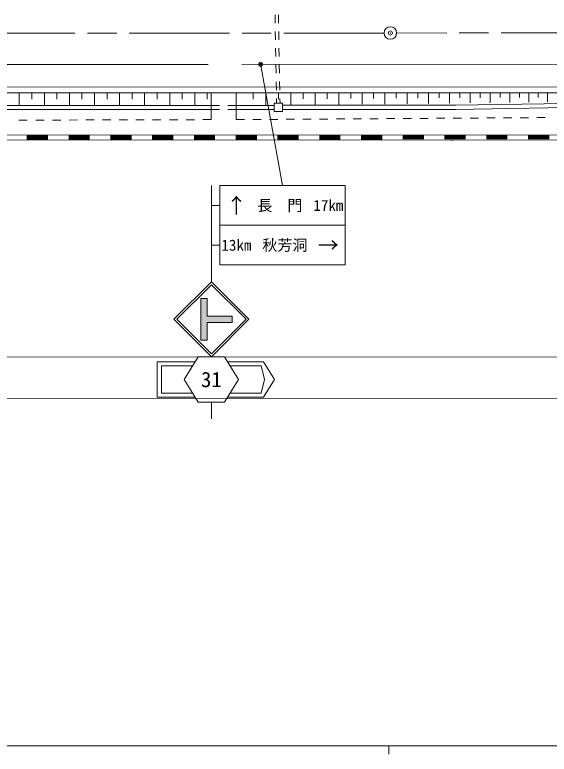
# Model space of a CAD drawing. Units: millimetres on the paper. Extents: x 40 to 680, y 20 to 380.
# Drawn here: x 323.2 to 387.2, y 204 to 292.5 of the extents above; entities that cross this region are included whole.
import ezdxf
from ezdxf.enums import TextEntityAlignment as Align

# ---------------------------------------------------------------- set-up
doc = ezdxf.new("R2010")
doc.units = ezdxf.units.MM
doc.header["$PDMODE"] = 32
doc.header["$PDSIZE"] = 0.5
doc.linetypes.add('CHAIN', pattern=[18.5, 12, -1.5, 3.5, -1.5])
for name, color, linetype, lineweight in [('M-BGD', 7, 'Continuous', 13), ('M-BMK', 2, 'CHAIN', 13), ('M-BMK-SRVR', 3, 'Continuous', 13), ('M-STR-STRC', 7, 'Continuous', 13), ('M-TTL-BAND', 7, 'Continuous', 13)]:
    doc.layers.add(name, color=color, linetype=linetype, lineweight=lineweight)
doc.styles.add('ＭＳ ゴシック', font='')
doc.styles.get('ＭＳ ゴシック').set_extended_font_data('MS Gothic')

msp = doc.modelspace()

# ---------------------------------------------------------------- hatches: boundary and pattern name
at = {"layer": 'M-STR-STRC'}
msp.add_hatch(color=256, dxfattribs=at).paths.add_polyline_path([(345.517, 258.531), (346.267, 258.531), (346.267, 256.406), (349.267, 256.406), (349.267, 255.656), (346.267, 255.656), (346.267, 253.531), (345.517, 253.531)])

# ---------------------------------------------------------------- linework, layer by layer
at = {"layer": 'M-BGD'}
for p, q in [((354.384, 292.462), (354.403, 291.462)), ((354.784, 292.467), (354.803, 291.467)), ((354.421, 290.462), (354.44, 289.462)), ((354.821, 290.467), (354.84, 289.467)), ((354.458, 288.463), (354.477, 287.463)), ((354.858, 288.467), (354.877, 287.468)), ((346.397, 286.531), (302.371, 286.517)), ((468.993, 286.569), (350.401, 286.532)), ((354.495, 286.463), (354.514, 285.463)), ((354.895, 286.468), (354.914, 285.468)), ((354.532, 284.463), (354.551, 283.463)), ((354.932, 284.468), (354.95, 283.468)), ((468.994, 283.869), (249.812, 283.8)), ((468.994, 283.169), (249.812, 283.1)), ((323.774, 283.124), (323.775, 281.624)), ((325.274, 283.124), (325.275, 282.374)), ((326.774, 283.125), (326.775, 281.625)), ((328.274, 283.125), (328.275, 282.375)), ((329.774, 283.126), (329.775, 281.626)), ((331.274, 283.126), (331.275, 282.376)), ((332.774, 283.126), (332.775, 281.626)), ((334.274, 283.127), (334.275, 282.377)), ((335.774, 283.127), (335.775, 281.627)), ((337.274, 283.128), (337.275, 282.378)), ((338.774, 283.128), (338.775, 281.628)), ((340.274, 283.129), (340.275, 282.379)), ((341.774, 283.129), (341.775, 281.629)), ((343.274, 283.13), (343.275, 282.38)), ((344.774, 283.13), (344.775, 281.63)), ((346.274, 283.131), (346.275, 282.381)), ((346.736, 279.922), (346.736, 283.131)), ((349.723, 283.132), (349.724, 279.922)), ((351.775, 283.132), (351.775, 282.382)), ((353.275, 283.133), (353.276, 281.633)), ((354.781, 283.133), (354.782, 282.39)), ((356.269, 283.134), (356.27, 281.646)), ((357.739, 283.134), (357.739, 282.409)), ((359.19, 283.135), (359.191, 281.683)), ((360.624, 283.135), (360.624, 282.427)), ((362.04, 283.136), (362.041, 281.719)), ((363.439, 283.136), (363.439, 282.445)), ((364.821, 283.137), (364.821, 281.755)), ((366.186, 283.137), (366.186, 282.463)), ((367.534, 283.137), (367.534, 281.789)), ((368.866, 283.138), (368.866, 282.48)), ((370.181, 283.138), (370.181, 281.823)), ((371.48, 283.139), (371.48, 282.497)), ((372.764, 283.139), (372.764, 281.856)), ((374.031, 283.139), (374.031, 282.513)), ((375.283, 283.14), (375.284, 281.888)), ((376.52, 283.14), (376.52, 282.529)), ((377.742, 283.141), (377.742, 281.919)), ((378.949, 283.141), (378.949, 282.545)), ((380.141, 283.141), (380.141, 281.949)), ((381.318, 283.142), (381.318, 282.56)), ((382.481, 283.142), (382.481, 281.979)), ((383.63, 283.142), (383.63, 282.575)), ((384.764, 283.143), (384.765, 282.008)), ((385.885, 283.143), (385.885, 282.59)), ((386.992, 283.143), (386.993, 282.036)), ((354.569, 282.464), (354.58, 281.883)), ((354.969, 282.468), (354.98, 281.883)), ((375.99, 281.64), (435.99, 282.659)), ((346.736, 281.631), (301.976, 281.617)), ((346.736, 281.631), (347.736, 281.631)), ((348.736, 281.631), (349.723, 281.632)), ((354.28, 281.633), (349.723, 281.632)), ((354.28, 281.883), (355.28, 281.884)), ((354.28, 281.883), (354.28, 280.883)), ((355.28, 281.884), (355.28, 280.884)), ((375.99, 281.64), (355.28, 281.634)), ((375.994, 281.14), (405.994, 281.649)), ((346.736, 281.131), (301.976, 281.117)), ((346.736, 281.131), (347.736, 281.131)), ((348.736, 281.131), (349.723, 281.132)), ((354.28, 281.133), (349.723, 281.132)), ((354.28, 280.883), (355.28, 280.884)), ((375.994, 281.14), (355.28, 281.134)), ((324.736, 279.865), (323.736, 279.862)), ((326.736, 279.87), (325.736, 279.867)), ((328.736, 279.875), (327.736, 279.873)), ((330.736, 279.88), (329.736, 279.878)), ((332.736, 279.886), (331.736, 279.883)), ((334.736, 279.891), (333.736, 279.888)), ((336.736, 279.896), (335.736, 279.894)), ((338.736, 279.901), (337.736, 279.899)), ((340.736, 279.907), (339.736, 279.904)), ((342.736, 279.912), (341.736, 279.909)), ((344.736, 279.917), (343.736, 279.914)), ((346.736, 279.922), (345.736, 279.92)), ((345.974, 279.922), (346.736, 279.922)), ((349.724, 279.922), (350.724, 279.929)), ((351.724, 279.936), (352.724, 279.942)), ((353.724, 279.949), (354.724, 279.956)), ((355.724, 279.962), (356.724, 279.969)), ((357.723, 279.976), (358.723, 279.983)), ((359.723, 279.989), (360.723, 279.996)), ((361.723, 280.003), (362.723, 280.009)), ((363.723, 280.016), (364.723, 280.023)), ((364.093, 280.007), (364.601, 280.007)), ((365.723, 280.029), (366.723, 280.036)), ((367.723, 280.043), (368.723, 280.049)), ((369.723, 280.056), (370.723, 280.063)), ((371.723, 280.069), (372.723, 280.076)), ((373.723, 280.083), (374.723, 280.089)), ((375.723, 280.096), (376.723, 280.103)), ((377.723, 280.11), (378.723, 280.116)), ((379.723, 280.123), (380.723, 280.13)), ((381.723, 280.136), (382.723, 280.143)), ((383.723, 280.15), (384.723, 280.156)), ((385.723, 280.163), (386.723, 280.17)), ((568.438, 278.192), (68.195, 277.973)), ((327.188, 277.987), (324.688, 277.986)), ((327.188, 277.887), (324.688, 277.886)), ((327.188, 277.787), (324.688, 277.786)), ((332.188, 277.989), (329.688, 277.988)), ((332.188, 277.889), (329.688, 277.888)), ((332.188, 277.789), (329.688, 277.788)), ((337.188, 277.991), (334.688, 277.99)), ((337.188, 277.891), (334.688, 277.89)), ((337.188, 277.791), (334.688, 277.79)), ((342.188, 277.993), (339.688, 277.992)), ((342.188, 277.893), (339.688, 277.892)), ((342.188, 277.793), (339.688, 277.792)), ((347.188, 277.995), (344.688, 277.994)), ((347.188, 277.895), (344.688, 277.894)), ((347.188, 277.795), (344.688, 277.794)), ((352.188, 277.998), (349.688, 277.996)), ((352.188, 277.898), (349.688, 277.896)), ((352.188, 277.798), (349.688, 277.796)), ((357.188, 278), (354.688, 277.999)), ((357.188, 277.9), (354.688, 277.899)), ((357.188, 277.8), (354.688, 277.799)), ((362.188, 278.002), (359.688, 278.001)), ((362.188, 277.902), (359.688, 277.901)), ((362.188, 277.802), (359.688, 277.801)), ((367.188, 278.004), (364.688, 278.003)), ((367.188, 277.904), (364.688, 277.903)), ((367.188, 277.804), (364.688, 277.803)), ((372.188, 278.006), (369.688, 278.005)), ((372.188, 277.906), (369.688, 277.905)), ((372.188, 277.806), (369.688, 277.805)), ((377.188, 278.008), (374.688, 278.007)), ((377.188, 277.908), (374.688, 277.907)), ((377.188, 277.808), (374.688, 277.807)), ((382.188, 278.011), (379.688, 278.01)), ((382.188, 277.911), (379.688, 277.91)), ((382.188, 277.811), (379.688, 277.81)), ((387.188, 278.013), (384.688, 278.012)), ((387.188, 277.913), (384.688, 277.912)), ((387.188, 277.813), (384.688, 277.812)), ((568.438, 277.592), (68.196, 277.373)), ((327.188, 277.687), (324.688, 277.686)), ((327.188, 277.587), (324.688, 277.586)), ((332.188, 277.689), (329.688, 277.688)), ((332.188, 277.589), (329.688, 277.588)), ((337.188, 277.691), (334.688, 277.69)), ((337.188, 277.591), (334.688, 277.59)), ((342.188, 277.693), (339.688, 277.692)), ((342.188, 277.593), (339.688, 277.592)), ((347.188, 277.695), (344.688, 277.694)), ((347.188, 277.595), (344.688, 277.594)), ((352.188, 277.698), (349.688, 277.696)), ((352.188, 277.598), (349.688, 277.596)), ((357.188, 277.7), (354.688, 277.699)), ((357.188, 277.6), (354.688, 277.599)), ((362.188, 277.702), (359.688, 277.701)), ((362.188, 277.602), (359.688, 277.601)), ((367.188, 277.704), (364.688, 277.703)), ((367.188, 277.604), (364.688, 277.603)), ((372.188, 277.706), (369.688, 277.705)), ((372.188, 277.606), (369.688, 277.605)), ((377.188, 277.708), (374.688, 277.707)), ((377.188, 277.608), (374.688, 277.607)), ((375.438, 277.467), (375.608, 277.467)), ((382.188, 277.711), (379.688, 277.71)), ((382.188, 277.611), (379.688, 277.61)), ((387.188, 277.713), (384.688, 277.712)), ((387.188, 277.613), (384.688, 277.612)), ((385.006, 277.636), (385.683, 277.636))]:
    msp.add_line(p, q, dxfattribs=at)
at = {"layer": 'M-BMK'}
for p, q in [((367.442, 290.287), (268.942, 290.256)), ((467.442, 290.319), (368.942, 290.288))]:
    msp.add_line(p, q, dxfattribs=at)
at = {"layer": 'M-BMK-SRVR'}
msp.add_circle((368.192, 290.288), 0.75, dxfattribs=at)
msp.add_point((368.192, 290.288), dxfattribs=at)
at = {"layer": 'M-STR-STRC'}
for p, q in [((352.686, 286.385), (355.267, 272.031)), ((346.767, 272.031), (346.767, 260.531)), ((347.767, 272.031), (362.767, 272.031)), ((347.767, 272.031), (347.767, 262.531)), ((362.767, 272.031), (362.767, 262.531)), ((346.767, 269.656), (347.767, 269.656)), ((362.767, 267.281), (347.767, 267.281)), ((346.767, 264.906), (347.767, 264.906)), ((362.767, 262.531), (347.767, 262.531)), ((342.267, 256.031), (346.767, 260.531)), ((342.621, 256.031), (346.767, 260.177)), ((351.267, 256.031), (346.767, 260.531)), ((350.914, 256.031), (346.767, 260.177)), ((345.517, 258.531), (345.517, 253.531)), ((345.517, 258.531), (346.267, 258.531)), ((346.267, 258.531), (346.267, 256.406)), ((342.268, 256.031), (346.767, 251.531)), ((342.621, 256.031), (346.767, 251.884)), ((346.267, 256.406), (349.267, 256.406)), ((346.767, 251.531), (351.267, 256.031)), ((346.767, 251.884), (350.914, 256.031)), ((349.267, 256.406), (349.267, 255.656)), ((346.267, 255.656), (349.267, 255.656)), ((346.267, 255.656), (346.267, 253.531)), ((345.517, 253.531), (346.267, 253.531)), ((568.405, 251.6), (258.446, 251.503)), ((345.186, 251.531), (343.528, 248.831)), ((345.186, 251.531), (348.35, 251.531)), ((350.008, 248.831), (348.35, 251.531)), ((340.294, 250.961), (340.294, 246.7)), ((340.294, 250.961), (344.837, 250.961)), ((340.794, 250.461), (340.794, 247.2)), ((344.529, 250.461), (340.794, 250.461)), ((353.024, 250.961), (348.699, 250.961)), ((349.007, 250.461), (352.742, 250.461)), ((352.742, 250.461), (353.143, 248.831)), ((353.024, 250.961), (354.312, 248.831)), ((343.528, 248.831), (345.186, 246.131)), ((348.35, 246.131), (350.008, 248.831)), ((353.143, 248.831), (352.742, 247.2)), ((354.312, 248.831), (353.024, 246.7)), ((340.794, 247.2), (344.529, 247.2)), ((352.742, 247.2), (349.007, 247.2)), ((568.448, 246.6), (249.824, 246.5)), ((344.837, 246.7), (340.294, 246.7)), ((345.186, 246.131), (348.35, 246.131)), ((346.768, 246.131), (346.768, 244.131)), ((348.699, 246.7), (353.024, 246.7))]:
    msp.add_line(p, q, dxfattribs=at)
for radius in [0.15, 0.12, 0.09, 0.06, 0.03]:
    msp.add_circle((352.659, 286.533), radius, dxfattribs=at)
msp.add_point((352.659, 286.533), dxfattribs=at)
at = {"layer": 'M-TTL-BAND'}
for p, q in [((40, 205), (579, 205)), ((368, 205), (368, 204))]:
    msp.add_line(p, q, dxfattribs=at)

# ---------------------------------------------------------------- texts
at = {"layer": 'M-STR-STRC', "style": 'ＭＳ ゴシック'}
for s, height, p in [('↑', 1.833, (349.767, 269.656)), ('長\u3000門', 1.32, (354.967, 269.656)), ('秋芳洞', 1.32, (355.567, 264.906)), ('→', 1.833, (360.767, 264.906)), ('31', 1.833, (346.768, 248.831))]:
    msp.add_text(s, height=height, dxfattribs=at).set_placement(p, align=Align.MIDDLE_CENTER)
msp.add_text('17km', height=1.32, dxfattribs=at).set_placement((362.567, 269.656), align=Align.MIDDLE_RIGHT)
msp.add_text('13km', height=1.32, dxfattribs=at).set_placement((347.967, 264.906), align=Align.MIDDLE_LEFT)

doc.saveas('drawing.dxf')
